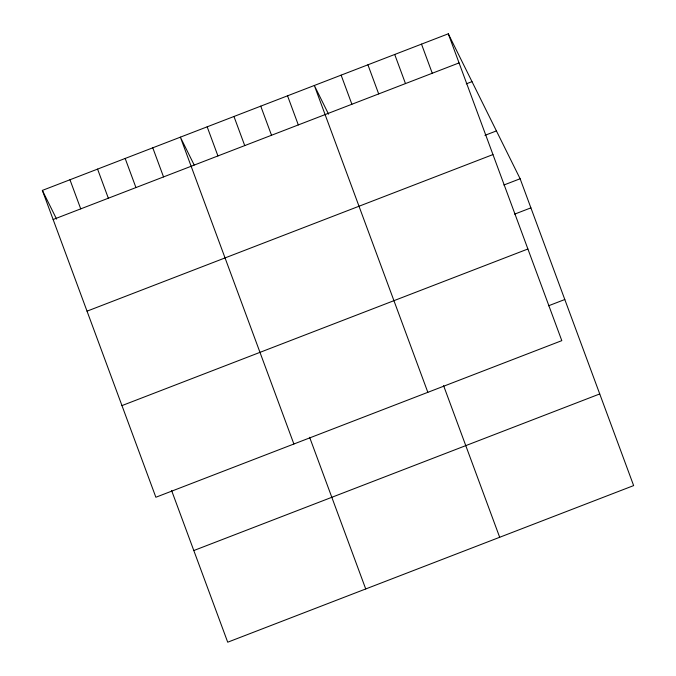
<?xml version="1.0" encoding="UTF-8"?>
<svg xmlns="http://www.w3.org/2000/svg" width="676" height="676" viewBox="0 0 676 676"><rect width="100%" height="100%" fill="white"/><g stroke="black" fill="none" stroke-linecap="round" stroke-linejoin="round"><path stroke-width="1.01" d="M448.289 33.8L561.798 340.645L155.869 497.249L42.36 190.404L448.289 33.8L520.131 178.751L633.64 485.596L227.711 642.2L171.611 490.548M53.134 219.514L459.063 62.91M466.263 83.849L472 81.635M484.945 135.344L496.429 130.916M87.035 311.163L492.965 154.567M503.865 185.021L520.131 178.751M514.63 214.131L530.897 207.862M121.967 405.6L527.897 248.996M548.54 305.789L564.806 299.51M193.801 550.543L599.739 393.947M328.561 114.176L314.332 85.48L427.84 392.325M194.173 164.986L180.374 137.16L293.883 444.005M42.36 190.404L56.59 219.1M421.503 44.134L432.268 73.245M394.708 54.469L405.482 83.579M367.921 64.811L378.687 93.922M341.126 75.146L351.892 104.256M443.583 385.624L499.682 537.276M287.545 95.815L298.31 124.925M260.75 106.149L271.524 135.259M233.964 116.483L244.729 145.594M207.169 126.826L217.934 155.936M309.625 437.296L365.724 588.957M152.776 147.807L163.541 176.918M125.17 158.454L135.944 187.565M97.572 169.101L108.337 198.212M69.966 179.757L80.731 208.867"/></g></svg>
